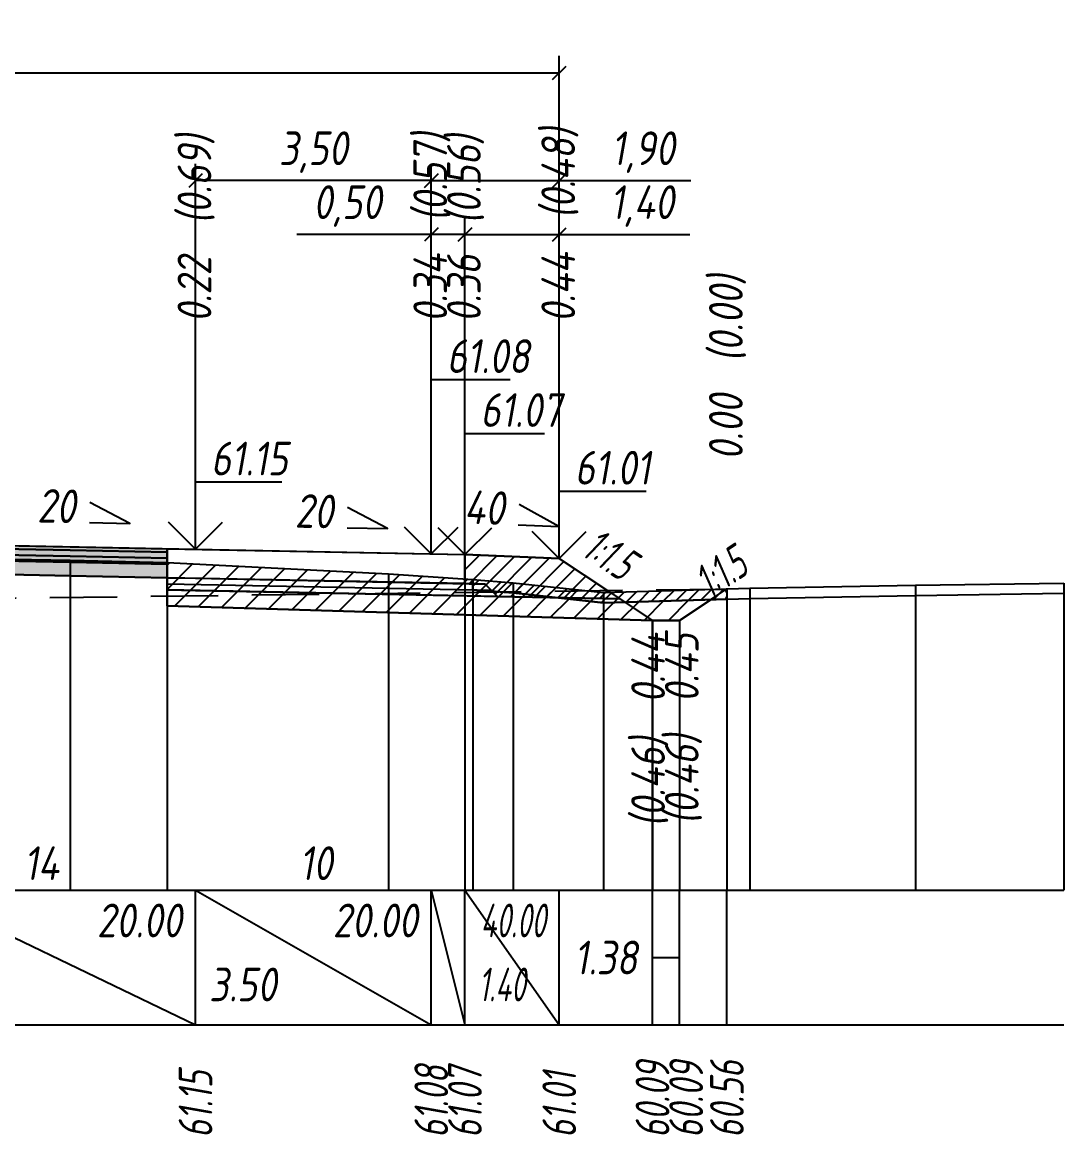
# Model space of a CAD drawing. Extents: x -717 to 1451, y -133302 to 233.
# Drawn here: x 166.2 to 243.5, y -61071.2 to -60988.6 of the extents above; entities that cross this region are included whole.
import ezdxf
from ezdxf.enums import TextEntityAlignment as Align

# ---------------------------------------------------------------- set-up
doc = ezdxf.new("R2010")
doc.units = 0
doc.linetypes.add('штриховая', pattern=[0.75, 0.5, -0.25])
for name, color, linetype in [('Интерполированный поперечник', 2, 'Continuous'), ('Код_514', 1, 'Continuous'), ('Контур_0', 7, 'Continuous'), ('Контур_2521', 7, 'Continuous'), ('Контур_2564', 7, 'Continuous'), ('Контур_2660', 7, 'Continuous'), ('Контур_2665', 7, 'Continuous'), ('Контур_400', 7, 'Continuous'), ('Контур_508', 7, 'Continuous'), ('Контур_512', 7, 'Continuous'), ('Контур_513', 7, 'Continuous'), ('Контур_818', 7, 'Continuous'), ('Красный поперечник', 1, 'Continuous'), ('Объём_2501', 7, 'Continuous'), ('Объём_2564', 7, 'Continuous'), ('Объём_2650', 7, 'Continuous'), ('Объём_2660', 7, 'Continuous'), ('Объём_2661', 7, 'Continuous'), ('Объём_2662', 7, 'Continuous'), ('Объём_2663', 7, 'Continuous'), ('Объём_2664', 7, 'Continuous'), ('Объём_2665', 7, 'Continuous'), ('Объём_2666', 7, 'Continuous'), ('Объём_2667', 7, 'Continuous'), ('Объём_2668', 7, 'Continuous'), ('Объём_2669', 7, 'Continuous'), ('Объём_2675', 7, 'Continuous'), ('Объём_2753', 7, 'Continuous'), ('Откосы', 7, 'Continuous'), ('Отметки покрытия', 7, 'Continuous'), ('Рабочие отметки', 7, 'Continuous'), ('Рабочие отметки доп.', 7, 'Continuous'), ('Слои выравнивания', 7, 'Continuous'), ('Таблица', 7, 'Continuous'), ('Уклоны проезжей части', 7, 'Continuous'), ('Черный поперечник', 3, 'Continuous')]:
    doc.layers.add(name, color=color, linetype=linetype)
for name, color, linetype, true_color in [('Контур_2540', 2, 'Continuous', 0xffff00), ('Контур_2560', 2, 'Continuous', 0xffff00), ('Контур_2561', 7, 'Continuous', 0xff8040), ('Контур_2562', 3, 'Continuous', 0x00ff00), ('Контур_2563', 7, 'Continuous', 0xff8000), ('Контур_2570', 7, 'Continuous', 0x80ff00), ('Контур_2725', 7, 'Continuous', 0x323232), ('Контур_2736', 4, 'Continuous', 0x00ffff), ('Контур_2737', 4, 'Continuous', 0x00ffff), ('Контур_2738', 4, 'Continuous', 0x00ffff), ('Контур_2739', 4, 'Continuous', 0x00ffff), ('Контур_2741', 4, 'Continuous', 0x00ffff), ('Контур_2742', 4, 'Continuous', 0x00ffff), ('Контур_2743', 4, 'Continuous', 0x00ffff), ('Контур_2744', 7, 'Continuous', 0xa4ffff), ('Контур_2745', 7, 'Continuous', 0xa4ffff), ('Контур_2747', 4, 'Continuous', 0x00ffff), ('Контур_2748', 4, 'Continuous', 0x00ffff), ('Контур_2749', 4, 'Continuous', 0x00ffff), ('Контур_2750', 4, 'Continuous', 0x00ffff), ('Контур_2751', 4, 'Continuous', 0x00ffff), ('Контур_2752', 4, 'Continuous', 0x00ffff), ('Контур_2760', 7, 'Continuous', 0x323232), ('Контур_2761', 7, 'Continuous', 0x323232), ('Контур_2762', 7, 'Continuous', 0x323232), ('Контур_2763', 7, 'Continuous', 0x323232), ('Контур_402', 7, 'Continuous', 0xff6464), ('Контур_703', 4, 'Continuous', 0x00ffff), ('Контур_705', 4, 'Continuous', 0x00ffff), ('Контур_707', 4, 'Continuous', 0x00ffff), ('Контур_720', 131, 'Continuous', 0xaaffff), ('Объём_2500', 7, 'Continuous', 0xc0c0c0), ('Объём_2520', 7, 'Continuous', 0x80ffff), ('Объём_2540', 2, 'Continuous', 0xffff00), ('Объём_2560', 2, 'Continuous', 0xffff00), ('Объём_2561', 7, 'Continuous', 0xff8040), ('Объём_2562', 3, 'Continuous', 0x00ff00), ('Объём_2563', 7, 'Continuous', 0xff8000), ('Объём_2570', 7, 'Continuous', 0x80ff00), ('Объём_2600', 7, 'Continuous', 0x808000), ('Объём_2620', 2, 'Continuous', 0xffff00), ('Объём_2746', 2, 'Continuous', 0xffff00)]:
    doc.layers.add(name, color=color, linetype=linetype, true_color=true_color)
doc.styles.get("Standard").update_dxf_attribs({"font": 'txt', "height": 2.5})
doc.styles.add('М', font='romand.shx', dxfattribs={"width": 0.8, "oblique": 10, "height": 2.5})
doc.dimstyles.new('ISO-25', dxfattribs={"dimtxt": 2.5, "dimasz": 2.5, "dimexe": 1.25, "dimexo": 0.625, "dimtad": 1, "dimtxsty": 'Standard', "dimcen": 2.5, "dimadec": 0, "dimazin": 0, "dimtfac": 1, "dimtmove": 0, "dimatfit": 3, "dimfxl": 1, "dimarcsym": 0})

# ---------------------------------------------------------------- blocks, each defined once
blk = doc.blocks.new('_Oblique')
at = {"color": 0, "linetype": 'ByBlock', "lineweight": -2}
blk.add_line((-0.5, -0.5), (0.5, 0.5), dxfattribs=at)
blk = doc.blocks.new('*D1462')
at = {"color": 0, "lineweight": -2, "transparency": 16777216}
for p, q in [((199.059, -61027.544), (199.059, -61003.104)), ((206.059, -61027.824), (206.059, -61003.104)), ((199.059, -61004.354), (206.059, -61004.354)), ((206.059, -61004.354), (215.746, -61004.354))]:
    blk.add_line(p, q, dxfattribs=at)
at = {"layer": 'Defpoints', "color": 0, "transparency": 16777216}
for p in [(206.059, -61004.354), (199.059, -61028.169), (206.059, -61028.449)]:
    blk.add_point(p, dxfattribs=at)
at = {"color": 0, "lineweight": -2, "transparency": 16777216, "rotation": 180}
blk.add_blockref('_Oblique', (199.059, -61004.354), dxfattribs=at)
at = {"color": 0, "lineweight": -2, "transparency": 16777216}
blk.add_blockref('_Oblique', (206.059, -61004.354), dxfattribs=at)
at = {"color": 0, "transparency": 16777216, "insert": (212.206, -61002.241), "char_height": 2.5, "width": 8.75, "attachment_point": 5, "style": 'М'}
blk.add_mtext('1,40', dxfattribs=at)
blk = doc.blocks.new('*D1464')
at = {"color": 0, "lineweight": -2, "transparency": 16777216}
for p, q in [((196.559, -61027.494), (196.559, -61003.104)), ((199.059, -61027.544), (199.059, -61003.104)), ((196.559, -61004.354), (186.576, -61004.354)), ((199.059, -61004.354), (196.559, -61004.354))]:
    blk.add_line(p, q, dxfattribs=at)
at = {"layer": 'Defpoints', "color": 0, "transparency": 16777216}
for p in [(199.059, -61004.354), (196.559, -61028.119), (199.059, -61028.169)]:
    blk.add_point(p, dxfattribs=at)
at = {"color": 0, "lineweight": -2, "transparency": 16777216, "rotation": 180}
blk.add_blockref('_Oblique', (196.559, -61004.354), dxfattribs=at)
at = {"color": 0, "lineweight": -2, "transparency": 16777216}
blk.add_blockref('_Oblique', (199.059, -61004.354), dxfattribs=at)
at = {"color": 0, "transparency": 16777216, "insert": (190.338, -61002.241), "char_height": 2.5, "width": 9.16667, "attachment_point": 5, "style": 'М'}
blk.add_mtext('0,50', dxfattribs=at)
blk = doc.blocks.new('*D1466')
at = {"color": 0, "lineweight": -2, "transparency": 16777216}
for p, q in [((179.059, -61027.144), (179.059, -60999.104)), ((196.559, -61027.494), (196.559, -60999.104)), ((196.559, -61000.354), (179.059, -61000.354))]:
    blk.add_line(p, q, dxfattribs=at)
at = {"layer": 'Defpoints', "color": 0, "transparency": 16777216}
for p in [(179.059, -61000.354), (179.059, -61027.769), (196.559, -61028.119)]:
    blk.add_point(p, dxfattribs=at)
at = {"color": 0, "lineweight": -2, "transparency": 16777216, "rotation": 180}
blk.add_blockref('_Oblique', (179.059, -61000.354), dxfattribs=at)
at = {"color": 0, "lineweight": -2, "transparency": 16777216}
blk.add_blockref('_Oblique', (196.559, -61000.354), dxfattribs=at)
at = {"color": 0, "transparency": 16777216, "insert": (187.809, -60998.241), "char_height": 2.5, "width": 9.58333, "attachment_point": 5, "style": 'М'}
blk.add_mtext('3,50', dxfattribs=at)
blk = doc.blocks.new('*D1467')
at = {"color": 0, "lineweight": -2, "transparency": 16777216}
for p, q in [((196.559, -61027.494), (196.559, -60999.104)), ((206.059, -61027.824), (206.059, -60999.104)), ((196.559, -61000.354), (206.059, -61000.354)), ((206.059, -61000.354), (215.819, -61000.354))]:
    blk.add_line(p, q, dxfattribs=at)
at = {"layer": 'Defpoints', "color": 0, "transparency": 16777216}
for p in [(196.559, -61000.354), (196.559, -61028.119), (206.059, -61028.449)]:
    blk.add_point(p, dxfattribs=at)
at = {"color": 0, "lineweight": -2, "transparency": 16777216, "rotation": 180}
blk.add_blockref('_Oblique', (196.559, -61000.354), dxfattribs=at)
at = {"color": 0, "lineweight": -2, "transparency": 16777216}
blk.add_blockref('_Oblique', (206.059, -61000.354), dxfattribs=at)
at = {"color": 0, "transparency": 16777216, "insert": (212.279, -60998.241), "char_height": 2.5, "width": 8.75, "attachment_point": 5, "style": 'М'}
blk.add_mtext('1,90', dxfattribs=at)
blk = doc.blocks.new('*D1469')
at = {"color": 0, "lineweight": -2, "transparency": 16777216}
for p, q in [((110.559, -61027.824), (110.559, -60991.104)), ((206.059, -61027.824), (206.059, -60991.104)), ((110.559, -60992.354), (206.059, -60992.354))]:
    blk.add_line(p, q, dxfattribs=at)
at = {"layer": 'Defpoints', "color": 0, "transparency": 16777216}
for p in [(206.059, -60992.354), (110.559, -61028.449), (206.059, -61028.449)]:
    blk.add_point(p, dxfattribs=at)
at = {"color": 0, "lineweight": -2, "transparency": 16777216, "rotation": 180}
blk.add_blockref('_Oblique', (110.559, -60992.354), dxfattribs=at)
at = {"color": 0, "lineweight": -2, "transparency": 16777216}
blk.add_blockref('_Oblique', (206.059, -60992.354), dxfattribs=at)
at = {"color": 0, "transparency": 16777216, "insert": (158.309, -60990.241), "char_height": 2.5, "width": 10.41667, "attachment_point": 5, "style": 'М'}
blk.add_mtext('19,10', dxfattribs=at)

msp = doc.modelspace()

# ---------------------------------------------------------------- hatches: boundary and pattern name
at = {"layer": 'Объём_2563'}
h = msp.add_hatch(dxfattribs=at)
h.set_pattern_fill('ANSI31', color=256, scale=0.3)
h.paths.add_polyline_path([(201.477, -61031.205), (200.559, -61030.286), (199.059, -61030.256), (199.059, -61028.106), (206.059, -61028.386), (210.559, -61031.386)])
at = {"layer": 'Объём_2570'}
h = msp.add_hatch(dxfattribs=at)
h.set_pattern_fill('ANSI31', color=256, scale=0.2)
h.paths.add_polyline_path([(218.502, -61031.402), (209.352, -61031.676), (202.63, -61030.951), (199.647, -61030.706), (199.647, -61029.956), (202.63, -61030.201), (209.352, -61030.926), (218.502, -61030.652)])
at = {"layer": 'Объём_2600'}
h = msp.add_hatch(dxfattribs=at)
h.set_pattern_fill('ANSI31', color=6, scale=0.4)
h.paths.add_polyline_path([(212.95, -61032.98), (176.948, -61031.9), (176.948, -61028.677), (193.381, -61029.52), (199.647, -61029.956), (199.647, -61030.706), (202.63, -61030.951), (209.352, -61031.676), (217.324, -61031.437), (215.009, -61032.98)])
h = msp.add_hatch(dxfattribs=at)
h.set_pattern_fill('HONEY', color=5, scale=0.3)
h.paths.add_polyline_path([(217.324, -61031.437), (218.502, -61030.652), (218.502, -61031.402)])
at = {"layer": 'Слои выравнивания'}
for color, points in [(2, [(158.309, -61027.291), (169.764, -61027.52), (176.948, -61027.664), (176.948, -61027.914), (169.764, -61027.77), (158.309, -61027.541)]), (3, [(158.309, -61027.541), (169.764, -61027.77), (176.948, -61027.914), (176.948, -61028.364), (169.764, -61028.22), (158.309, -61027.991)]), (4, [(158.309, -61027.991), (169.764, -61028.22), (176.948, -61028.364), (176.948, -61028.814), (169.764, -61028.67), (158.309, -61028.441)]), (5, [(158.309, -61028.441), (169.764, -61028.67), (176.948, -61028.814), (176.948, -61029.814), (169.764, -61029.67), (158.309, -61029.441)])]:
    msp.add_hatch(color=color, dxfattribs=at).paths.add_polyline_path(points)

# ---------------------------------------------------------------- linework, layer by layer
at = {"layer": 'Интерполированный поперечник', "linetype": 'штриховая', "ltscale": 10, "flags": 128}
msp.add_lwpolyline([(93.249, -61032.241), (218.502, -61030.652)], dxfattribs=at)
at = {"layer": 'Код_514'}
for p, q in [((158.309, -61053), (179.059, -61063)), ((179.059, -61063), (179.059, -61053)), ((179.059, -61053), (196.559, -61063)), ((196.559, -61063), (196.559, -61053)), ((196.559, -61053), (199.059, -61063)), ((199.059, -61063), (199.059, -61053)), ((199.059, -61053), (206.059, -61063)), ((206.059, -61063), (206.059, -61053)), ((212.98, -61063), (212.98, -61053)), ((214.98, -61063), (214.98, -61053)), ((218.502, -61063), (218.502, -61053)), ((212.98, -61058), (214.98, -61058))]:
    msp.add_line(p, q, dxfattribs=at)
at = {"layer": 'Контур_0', "flags": 128}
for points in [[(176.948, -61027.664), (199.059, -61028.106), (199.059, -61030.256), (176.948, -61029.814), (176.948, -61027.664), (176.948, -61027.664)], [(206.059, -61028.386), (209.626, -61030.764), (209.626, -61030.764), (209.626, -61030.764), (209.626, -61030.764), (209.626, -61030.764), (209.626, -61030.764), (209.626, -61030.764), (209.626, -61030.764), (209.626, -61030.764), (209.626, -61030.764), (209.626, -61030.764), (209.626, -61030.764), (209.626, -61030.764), (209.626, -61030.764), (212.98, -61033)], [(206.059, -61028.386), (209.626, -61030.764), (209.626, -61030.764), (209.626, -61030.764), (209.626, -61030.764), (209.626, -61030.764), (209.626, -61030.764), (209.626, -61030.764), (209.626, -61030.764), (209.626, -61030.764), (209.626, -61030.764), (209.626, -61030.764), (209.626, -61030.764), (209.626, -61030.764), (209.626, -61030.764), (212.98, -61033), (214.98, -61033), (218.502, -61030.652), (218.502, -61030.652), (218.502, -61030.652), (218.502, -61030.652), (218.502, -61030.652), (218.502, -61030.652), (218.502, -61030.652), (218.502, -61030.652), (218.502, -61030.652), (218.502, -61030.652), (218.502, -61030.652), (218.502, -61030.652), (218.502, -61030.652)], [(179.059, -61029.856), (200.559, -61030.286), (201.477, -61031.205), (176.948, -61030.714), (176.948, -61029.814), (179.059, -61029.856), (179.059, -61029.856)], [(199.059, -61030.256), (200.559, -61030.286), (201.477, -61031.205), (210.559, -61031.386)]]:
    msp.add_lwpolyline(points, dxfattribs=at)
at = {"layer": 'Контур_2521', "color": 250, "flags": 128}
msp.add_lwpolyline([(176.948, -61030.264), (201.018, -61030.745)], dxfattribs=at)
at = {"layer": 'Контур_2540', "flags": 128}
msp.add_lwpolyline([(179.059, -61030.756), (210.559, -61031.386), (212.95, -61032.98), (176.948, -61031.9), (176.948, -61030.714), (179.059, -61030.756), (179.059, -61030.756)], dxfattribs=at)
at = {"layer": 'Контур_2560', "flags": 128}
msp.add_lwpolyline([(199.059, -61028.106), (206.059, -61028.386), (206.059, -61028.386), (206.059, -61028.386)], dxfattribs=at)
at = {"layer": 'Контур_2561', "flags": 128}
msp.add_lwpolyline([(199.059, -61028.106), (199.059, -61028.106), (206.059, -61028.386), (206.059, -61028.386), (199.059, -61028.106)], dxfattribs=at)
at = {"layer": 'Контур_2562', "flags": 128}
msp.add_lwpolyline([(206.059, -61028.386), (206.059, -61028.386), (206.059, -61028.386), (206.059, -61028.386), (206.059, -61028.386)], dxfattribs=at)
at = {"layer": 'Контур_2563', "flags": 128}
msp.add_lwpolyline([(201.477, -61031.205), (200.559, -61030.286), (199.059, -61030.256), (199.059, -61028.106), (206.059, -61028.386), (210.559, -61031.386), (201.477, -61031.205), (201.477, -61031.205)], dxfattribs=at)
at = {"layer": 'Контур_2564', "flags": 128}
msp.add_lwpolyline([(199.059, -61028.106), (206.059, -61028.386)], dxfattribs=at)
at = {"layer": 'Контур_2570', "flags": 128}
msp.add_lwpolyline([(80, -61033.06), (83.876, -61032.946), (89.802, -61033.034), (93.249, -61032.991), (93.249, -61032.991), (101.845, -61032.083), (107.484, -61031.044), (107.484, -61030.294), (114.119, -61029.803), (131.23, -61028.777), (146.67, -61028.43), (154.59, -61028.242), (158.309, -61028.309), (169.764, -61028.514), (176.948, -61028.677), (193.381, -61029.52), (199.647, -61029.956), (199.647, -61030.706), (202.63, -61030.951), (209.352, -61031.676), (220.193, -61031.351), (232.503, -61031.125), (243.502, -61030.968)], dxfattribs=at)
at = {"layer": 'Контур_2660', "flags": 128}
msp.add_lwpolyline([(176.948, -61031.9), (212.95, -61032.98)], dxfattribs=at)
at = {"layer": 'Контур_2665', "flags": 128}
msp.add_lwpolyline([(206.059, -61028.386), (206.059, -61028.386)], dxfattribs=at)
at = {"layer": 'Контур_2725', "flags": 128}
msp.add_lwpolyline([(131.23, -61029.983), (137.559, -61029.856), (146.67, -61029.674), (154.59, -61029.516), (158.309, -61029.441), (169.764, -61029.67), (176.948, -61029.814)], dxfattribs=at)
at = {"layer": 'Контур_2736', "flags": 128}
for points in [[(206.059, -61028.386), (209.626, -61030.764)], [(209.626, -61030.764), (212.98, -61033)]]:
    msp.add_lwpolyline(points, dxfattribs=at)
at = {"layer": 'Контур_2737', "flags": 128}
msp.add_lwpolyline([(209.626, -61030.764), (209.626, -61030.764)], dxfattribs=at)
at = {"layer": 'Контур_2738', "flags": 128}
msp.add_lwpolyline([(209.626, -61030.764), (209.626, -61030.764)], dxfattribs=at)
at = {"layer": 'Контур_2739', "flags": 128}
msp.add_lwpolyline([(209.626, -61030.764), (209.626, -61030.764)], dxfattribs=at)
at = {"layer": 'Контур_2741', "flags": 128}
msp.add_lwpolyline([(218.502, -61030.652), (218.502, -61030.652)], dxfattribs=at)
at = {"layer": 'Контур_2742', "flags": 128}
msp.add_lwpolyline([(218.502, -61030.652), (218.502, -61030.652)], dxfattribs=at)
at = {"layer": 'Контур_2743', "flags": 128}
msp.add_lwpolyline([(218.502, -61030.652), (218.502, -61030.652)], dxfattribs=at)
at = {"layer": 'Контур_2744', "flags": 128}
msp.add_lwpolyline([(218.502, -61030.652), (218.502, -61030.652)], dxfattribs=at)
msp.add_lwpolyline([(218.502, -61030.652), (218.502, -61030.652)], dxfattribs=at)
msp.add_lwpolyline([(218.502, -61030.652), (218.502, -61030.652)], dxfattribs=at)
msp.add_lwpolyline([(218.502, -61030.652), (218.502, -61030.652)], dxfattribs=at)
msp.add_lwpolyline([(218.502, -61030.652), (218.502, -61030.652)], dxfattribs=at)
msp.add_lwpolyline([(218.502, -61030.652), (218.502, -61030.652)], dxfattribs=at)
at = {"layer": 'Контур_2745', "flags": 128}
msp.add_lwpolyline([(209.626, -61030.764), (209.626, -61030.764)], dxfattribs=at)
msp.add_lwpolyline([(209.626, -61030.764), (209.626, -61030.764)], dxfattribs=at)
msp.add_lwpolyline([(209.626, -61030.764), (209.626, -61030.764)], dxfattribs=at)
msp.add_lwpolyline([(209.626, -61030.764), (209.626, -61030.764)], dxfattribs=at)
msp.add_lwpolyline([(209.626, -61030.764), (209.626, -61030.764)], dxfattribs=at)
msp.add_lwpolyline([(209.626, -61030.764), (209.626, -61030.764)], dxfattribs=at)
at = {"layer": 'Контур_2747', "flags": 128}
msp.add_lwpolyline([(209.626, -61030.764), (209.626, -61030.764)], dxfattribs=at)
at = {"layer": 'Контур_2748', "flags": 128}
msp.add_lwpolyline([(209.626, -61030.764), (209.626, -61030.764)], dxfattribs=at)
at = {"layer": 'Контур_2749', "flags": 128}
msp.add_lwpolyline([(209.626, -61030.764), (209.626, -61030.764)], dxfattribs=at)
at = {"layer": 'Контур_2750', "flags": 128}
msp.add_lwpolyline([(218.502, -61030.652), (218.502, -61030.652)], dxfattribs=at)
at = {"layer": 'Контур_2751', "flags": 128}
msp.add_lwpolyline([(218.502, -61030.652), (218.502, -61030.652)], dxfattribs=at)
at = {"layer": 'Контур_2752', "flags": 128}
msp.add_lwpolyline([(218.502, -61030.652), (218.502, -61030.652)], dxfattribs=at)
at = {"layer": 'Контур_2760', "flags": 128}
msp.add_lwpolyline([(131.23, -61027.833), (137.559, -61027.706), (146.67, -61027.524), (154.59, -61027.366), (158.309, -61027.291), (169.764, -61027.52), (176.948, -61027.664)], dxfattribs=at)
at = {"layer": 'Контур_2761', "flags": 128}
msp.add_lwpolyline([(131.23, -61028.083), (137.559, -61027.956), (146.67, -61027.774), (154.59, -61027.616), (158.309, -61027.541), (169.764, -61027.77), (176.948, -61027.914)], dxfattribs=at)
at = {"layer": 'Контур_2762', "flags": 128}
msp.add_lwpolyline([(131.23, -61028.533), (137.559, -61028.406), (146.67, -61028.224), (154.59, -61028.066), (158.309, -61027.991), (169.764, -61028.22), (176.948, -61028.364)], dxfattribs=at)
at = {"layer": 'Контур_2763', "flags": 128}
msp.add_lwpolyline([(131.23, -61028.983), (137.559, -61028.856), (146.67, -61028.674), (154.59, -61028.516), (158.309, -61028.441), (169.764, -61028.67), (176.948, -61028.814)], dxfattribs=at)
at = {"layer": 'Контур_400', "flags": 128}
msp.add_lwpolyline([(158.309, -61027.291), (179.059, -61027.706), (196.559, -61028.056), (196.559, -61028.056), (196.559, -61028.056), (196.559, -61028.056), (196.559, -61028.056), (196.559, -61028.056), (199.059, -61028.106)], dxfattribs=at)
at = {"layer": 'Контур_402', "flags": 128}
msp.add_lwpolyline([(105, -61032.94), (131.23, -61032.154), (131.23, -61029.983), (158.309, -61029.441), (176.948, -61029.814), (176.948, -61031.9), (212.95, -61032.98)], dxfattribs=at)
at = {"layer": 'Контур_508', "flags": 128}
msp.add_lwpolyline([(105, -61032.94), (131.23, -61032.154), (131.23, -61029.983), (158.309, -61029.441), (176.948, -61029.814), (176.948, -61031.9), (212.95, -61032.98), (212.98, -61033), (214.98, -61033), (218.502, -61030.652)], dxfattribs=at)
at = {"layer": 'Контур_512', "flags": 128}
msp.add_lwpolyline([(176.948, -61031.9), (212.95, -61032.98), (212.98, -61033), (214.98, -61033), (218.502, -61030.652)], dxfattribs=at)
at = {"layer": 'Контур_513', "flags": 128}
msp.add_lwpolyline([(105, -61032.94), (131.23, -61032.154), (131.23, -61029.983), (158.309, -61029.441), (176.948, -61029.814), (176.948, -61031.9), (212.95, -61032.98), (212.98, -61033), (214.98, -61033), (218.502, -61030.652)], dxfattribs=at)
at = {"layer": 'Контур_703', "flags": 128}
msp.add_lwpolyline([(206.059, -61028.386), (209.626, -61030.764)], dxfattribs=at)
at = {"layer": 'Контур_705', "flags": 128}
msp.add_lwpolyline([(209.626, -61030.764), (209.626, -61030.764)], dxfattribs=at)
at = {"layer": 'Контур_707', "flags": 128}
msp.add_lwpolyline([(214.98, -61033), (218.502, -61030.652)], dxfattribs=at)
at = {"layer": 'Контур_720', "flags": 128}
msp.add_lwpolyline([(212.98, -61033), (214.98, -61033)], dxfattribs=at)
at = {"layer": 'Контур_818', "flags": 128}
msp.add_lwpolyline([(105, -61031.502), (107.484, -61031.044), (107.484, -61030.294), (114.119, -61029.803), (131.23, -61028.777), (146.67, -61028.43), (154.59, -61028.242), (158.309, -61028.309), (169.764, -61028.514), (176.948, -61028.677), (193.381, -61029.52), (199.647, -61029.956), (199.647, -61030.706), (202.63, -61030.951), (209.352, -61031.676), (218.502, -61031.402)], dxfattribs=at)
at = {"layer": 'Красный поперечник'}
for p, q in [((158.309, -61027.291), (179.059, -61027.706)), ((179.059, -61027.706), (196.559, -61028.056)), ((196.559, -61028.056), (199.059, -61028.106)), ((199.059, -61028.106), (206.059, -61028.386)), ((206.059, -61028.386), (212.98, -61033)), ((214.98, -61033), (218.502, -61030.652)), ((218.502, -61030.652), (218.502, -61053)), ((176.948, -61031.9), (176.948, -61053)), ((212.95, -61032.98), (212.95, -61053)), ((212.98, -61033), (212.98, -61053)), ((212.98, -61033), (214.98, -61033)), ((214.98, -61033), (214.98, -61053))]:
    msp.add_line(p, q, dxfattribs=at)
at = {"layer": 'Объём_2500', "flags": 128}
msp.add_lwpolyline([(176.948, -61027.664), (199.059, -61028.106), (199.059, -61030.256), (176.948, -61029.814), (176.948, -61027.664), (176.948, -61027.664)], dxfattribs=at)
at = {"layer": 'Объём_2501', "flags": 128}
msp.add_lwpolyline([(158.309, -61027.291), (179.059, -61027.706), (196.559, -61028.056), (196.559, -61028.056), (196.559, -61028.056), (196.559, -61028.056), (196.559, -61028.056), (196.559, -61028.056), (199.059, -61028.106)], dxfattribs=at)
at = {"layer": 'Объём_2520', "color": 250, "flags": 128}
msp.add_lwpolyline([(179.059, -61029.856), (200.559, -61030.286), (201.477, -61031.205), (176.948, -61030.714), (176.948, -61029.814), (179.059, -61029.856), (179.059, -61029.856)], dxfattribs=at)
at = {"layer": 'Объём_2540', "flags": 128}
msp.add_lwpolyline([(179.059, -61030.756), (210.559, -61031.386), (212.95, -61032.98), (176.948, -61031.9), (176.948, -61030.714), (179.059, -61030.756), (179.059, -61030.756)], dxfattribs=at)
at = {"layer": 'Объём_2560', "flags": 128}
msp.add_lwpolyline([(199.059, -61028.106), (206.059, -61028.386), (206.059, -61028.386), (206.059, -61028.386)], dxfattribs=at)
at = {"layer": 'Объём_2561', "flags": 128}
msp.add_lwpolyline([(199.059, -61028.106), (199.059, -61028.106), (206.059, -61028.386), (206.059, -61028.386), (199.059, -61028.106)], dxfattribs=at)
at = {"layer": 'Объём_2562', "flags": 128}
msp.add_lwpolyline([(206.059, -61028.386), (206.059, -61028.386), (206.059, -61028.386), (206.059, -61028.386), (206.059, -61028.386)], dxfattribs=at)
at = {"layer": 'Объём_2563', "color": 250, "flags": 128}
msp.add_lwpolyline([(201.477, -61031.205), (200.559, -61030.286), (199.059, -61030.256), (199.059, -61028.106), (206.059, -61028.386), (210.559, -61031.386), (201.477, -61031.205), (201.477, -61031.205)], dxfattribs=at)
at = {"layer": 'Объём_2564', "flags": 128}
msp.add_lwpolyline([(199.059, -61028.106), (206.059, -61028.386)], dxfattribs=at)
at = {"layer": 'Объём_2570', "flags": 128}
msp.add_lwpolyline([(218.502, -61031.402), (209.352, -61031.676), (202.63, -61030.951), (199.647, -61030.706), (199.647, -61029.956), (202.63, -61030.201), (209.352, -61030.926), (218.502, -61030.652), (218.502, -61031.402), (218.502, -61031.402)], dxfattribs=at)
at = {"layer": 'Объём_2600', "color": 5, "flags": 128}
msp.add_lwpolyline([(217.324, -61031.437), (218.502, -61030.652), (218.502, -61031.402), (217.324, -61031.437), (217.324, -61031.437)], dxfattribs=at)
at = {"layer": 'Объём_2620', "flags": 128}
msp.add_lwpolyline([(212.95, -61032.98), (215.009, -61032.98), (214.98, -61033), (212.98, -61033), (212.95, -61032.98), (212.95, -61032.98)], dxfattribs=at)
at = {"layer": 'Объём_2650', "color": 6, "flags": 128}
msp.add_lwpolyline([(212.95, -61032.98), (176.948, -61031.9), (176.948, -61028.677), (193.381, -61029.52), (199.647, -61029.956), (199.647, -61030.706), (202.63, -61030.951), (209.352, -61031.676), (217.324, -61031.437), (215.009, -61032.98), (212.95, -61032.98), (212.95, -61032.98)], dxfattribs=at)
at = {"layer": 'Объём_2660', "flags": 128}
msp.add_lwpolyline([(176.948, -61031.9), (212.95, -61032.98)], dxfattribs=at)
at = {"layer": 'Объём_2661', "flags": 128}
msp.add_lwpolyline([(206.059, -61028.386), (209.626, -61030.764), (212.95, -61032.98)], dxfattribs=at)
at = {"layer": 'Объём_2662', "flags": 128}
msp.add_lwpolyline([(215.009, -61032.98), (218.502, -61030.652)], dxfattribs=at)
at = {"layer": 'Объём_2663', "flags": 128}
for points in [[(212.95, -61032.98), (212.98, -61033)], [(214.98, -61033), (215.009, -61032.98)]]:
    msp.add_lwpolyline(points, dxfattribs=at)
at = {"layer": 'Объём_2664', "flags": 128}
msp.add_lwpolyline([(212.98, -61033), (214.98, -61033)], dxfattribs=at)
at = {"layer": 'Объём_2665', "flags": 128}
msp.add_lwpolyline([(206.059, -61028.386), (206.059, -61028.386)], dxfattribs=at)
at = {"layer": 'Объём_2666', "flags": 128}
for points in [[(206.059, -61028.386), (209.626, -61030.764)], [(209.626, -61030.764), (212.95, -61032.98)]]:
    msp.add_lwpolyline(points, dxfattribs=at)
at = {"layer": 'Объём_2667', "flags": 128}
for points in [[(209.626, -61030.764), (209.626, -61030.764)], [(218.502, -61030.652), (218.502, -61030.652)]]:
    msp.add_lwpolyline(points, dxfattribs=at)
at = {"layer": 'Объём_2668', "flags": 128}
for points in [[(209.626, -61030.764), (209.626, -61030.764)], [(218.502, -61030.652), (218.502, -61030.652)]]:
    msp.add_lwpolyline(points, dxfattribs=at)
at = {"layer": 'Объём_2669', "flags": 128}
for points in [[(209.626, -61030.764), (209.626, -61030.764)], [(218.502, -61030.652), (218.502, -61030.652)]]:
    msp.add_lwpolyline(points, dxfattribs=at)
at = {"layer": 'Объём_2675', "flags": 128}
for points in [[(209.626, -61030.764), (209.626, -61030.764)], [(209.626, -61030.764), (209.626, -61030.764)], [(209.626, -61030.764), (209.626, -61030.764)], [(209.626, -61030.764), (209.626, -61030.764)], [(209.626, -61030.764), (209.626, -61030.764)], [(209.626, -61030.764), (209.626, -61030.764)], [(218.502, -61030.652), (218.502, -61030.652)], [(218.502, -61030.652), (218.502, -61030.652)], [(218.502, -61030.652), (218.502, -61030.652)], [(218.502, -61030.652), (218.502, -61030.652)], [(218.502, -61030.652), (218.502, -61030.652)], [(218.502, -61030.652), (218.502, -61030.652)]]:
    msp.add_lwpolyline(points, dxfattribs=at)
at = {"layer": 'Объём_2746', "flags": 128}
msp.add_lwpolyline([(199.647, -61030.706), (202.63, -61030.951), (209.352, -61031.676), (210.923, -61031.629), (212.95, -61032.98), (176.948, -61031.9), (176.948, -61028.677), (193.381, -61029.52), (199.647, -61029.956), (199.647, -61030.706), (199.647, -61030.706)], dxfattribs=at)
at = {"layer": 'Объём_2753', "flags": 128}
msp.add_lwpolyline([(176.948, -61027.664), (176.948, -61027.664)], dxfattribs=at)
at = {"layer": 'Откосы', "color": 1, "flags": 128}
for points in [[(171.197, -61025.732), (174.196, -61025.792), (171.227, -61024.232)], [(190.322, -61026.114), (193.321, -61026.174), (190.352, -61024.615)], [(203.019, -61025.894), (206.017, -61026.014), (203.079, -61024.396)]]:
    msp.add_lwpolyline(points, dxfattribs=at)
at = {"layer": 'Отметки покрытия', "color": 1}
for p, q in [((196.559, -61028.056), (196.559, -61015.106)), ((196.559, -61015.106), (202.409, -61015.106)), ((199.059, -61028.106), (199.059, -61019.106)), ((199.059, -61019.106), (204.959, -61019.106)), ((179.059, -61027.706), (179.059, -61022.706)), ((179.059, -61022.706), (185.459, -61022.706)), ((206.059, -61028.386), (206.059, -61023.386)), ((206.059, -61023.386), (212.509, -61023.386)), ((179.059, -61027.706), (177.059, -61025.706)), ((179.059, -61027.706), (181.059, -61025.706)), ((196.559, -61028.056), (194.559, -61026.056)), ((196.559, -61028.056), (198.559, -61026.056)), ((199.059, -61028.106), (197.059, -61026.106)), ((199.059, -61028.106), (201.059, -61026.106)), ((206.059, -61028.386), (204.059, -61026.386)), ((206.059, -61028.386), (208.059, -61026.386))]:
    msp.add_line(p, q, dxfattribs=at)
at = {"layer": 'Слои выравнивания'}
for p, q in [((176.948, -61027.664), (176.948, -61053)), ((199.059, -61028.106), (199.059, -61053))]:
    msp.add_line(p, q, dxfattribs=at)
at = {"layer": 'Слои выравнивания', "color": 2, "flags": 128}
msp.add_lwpolyline([(158.309, -61027.291), (169.764, -61027.52), (176.948, -61027.664), (176.948, -61027.914), (169.764, -61027.77), (158.309, -61027.541)], close=True, dxfattribs=at)
at = {"layer": 'Слои выравнивания', "color": 3, "flags": 128}
msp.add_lwpolyline([(158.309, -61027.541), (169.764, -61027.77), (176.948, -61027.914), (176.948, -61028.364), (169.764, -61028.22), (158.309, -61027.991)], close=True, dxfattribs=at)
at = {"layer": 'Слои выравнивания', "color": 4, "flags": 128}
msp.add_lwpolyline([(158.309, -61027.991), (169.764, -61028.22), (176.948, -61028.364), (176.948, -61028.814), (169.764, -61028.67), (158.309, -61028.441)], close=True, dxfattribs=at)
at = {"layer": 'Слои выравнивания', "color": 5, "flags": 128}
msp.add_lwpolyline([(158.309, -61028.441), (169.764, -61028.67), (176.948, -61028.814), (176.948, -61029.814), (169.764, -61029.67), (158.309, -61029.441)], close=True, dxfattribs=at)
at = {"layer": 'Таблица'}
for p, q in [((80, -61053), (243.502, -61053)), ((80, -61063), (243.502, -61063))]:
    msp.add_line(p, q, dxfattribs=at)
at = {"layer": 'Черный поперечник', "color": 7}
for p, q in [((169.764, -61028.514), (169.764, -61053)), ((176.948, -61028.677), (176.948, -61053)), ((193.381, -61029.52), (193.381, -61053)), ((199.647, -61029.956), (199.647, -61053)), ((202.63, -61030.201), (202.63, -61053)), ((220.193, -61030.601), (220.193, -61053)), ((232.503, -61030.375), (232.503, -61053)), ((243.502, -61030.218), (243.502, -61053)), ((209.352, -61030.926), (209.352, -61053))]:
    msp.add_line(p, q, dxfattribs=at)
at = {"layer": 'Черный поперечник', "flags": 128}
msp.add_lwpolyline([(80, -61032.31), (83.876, -61032.196), (89.802, -61032.284), (93.249, -61032.241), (101.845, -61031.333), (107.484, -61030.294), (114.119, -61029.803), (131.23, -61028.777), (146.67, -61028.43), (154.59, -61028.242), (158.309, -61028.309), (169.764, -61028.514), (176.948, -61028.677), (193.381, -61029.52), (199.647, -61029.956), (202.63, -61030.201), (209.352, -61030.926), (220.193, -61030.601), (232.503, -61030.375), (243.502, -61030.218)], dxfattribs=at)

# ---------------------------------------------------------------- texts
at = {"layer": 'Код_514', "style": 'М', "oblique": 10}
for s, width, p in [('20.00', 0.8, (178.059, -61054)), ('20.00', 0.8, (195.559, -61054)), ('40.00', 0.6, (205.059, -61054))]:
    msp.add_text(s, height=2.5, dxfattribs=dict(at, width=width)).set_placement(p, align=Align.TOP_RIGHT)
at = {"layer": 'Код_514', "style": 'М', "oblique": 10, "width": 0.8}
msp.add_text('1.38', height=2.5, dxfattribs=at).set_placement((209.519, -61058), align=Align.MIDDLE_CENTER)
at = {"layer": 'Код_514', "style": 'М', "oblique": 10}
for s, width, p in [('3.50', 0.8, (180.059, -61062)), ('1.40', 0.6, (200.059, -61062))]:
    msp.add_text(s, height=2.5, dxfattribs=dict(at, width=width)).set_placement(p, align=Align.BOTTOM_LEFT)
at = {"layer": 'Код_514', "style": 'М', "oblique": 10, "width": 0.7}
for s, p in [('60.09', (212.98, -61071.382)), ('60.09', (215.48, -61071.382)), ('61.15', (179.059, -61071.382)), ('61.08', (196.559, -61071.382)), ('61.07', (199.059, -61071.382)), ('61.01', (206.059, -61071.382)), ('60.56', (218.502, -61071.382))]:
    msp.add_text(s, height=2.5, rotation=90, dxfattribs=at).set_placement(p, align=Align.MIDDLE_LEFT)
at = {"layer": 'Отметки покрытия', "color": 1, "style": 'М', "oblique": 10, "width": 0.8}
for s, p in [('61.08', (197.7, -61015.375)), ('61.07', (200.2, -61019.375)), ('61.15', (180.2, -61022.975)), ('61.01', (207.2, -61023.655))]:
    msp.add_text(s, height=2.5, dxfattribs=at).set_placement(p, align=Align.BOTTOM_LEFT)
at = {"layer": 'Рабочие отметки', "color": 1, "style": 'М', "oblique": 10, "width": 0.8}
for s, p in [('0.22', (178.981, -61010.856)), ('0.34', (196.481, -61010.856)), ('0.36', (198.981, -61010.856)), ('0.44', (205.981, -61010.856)), ('0.00', (218.424, -61021.083))]:
    msp.add_text(s, height=2.5, rotation=90, dxfattribs=at).set_placement(p, align=Align.MIDDLE_LEFT)
for s, p in [('0.44', (212.652, -61033.931)), ('0.45', (215.152, -61033.931))]:
    msp.add_text(s, height=2.5, rotation=90, dxfattribs=at).set_placement(p, align=Align.MIDDLE_RIGHT)
at = {"layer": 'Рабочие отметки доп.', "color": 1, "style": 'М', "oblique": 10, "width": 0.8}
for s, p in [('(0.69)', (178.981, -61003.556)), ('(0.57)', (196.481, -61003.356)), ('(0.56)', (198.981, -61003.556)), ('(0.48)', (205.981, -61003.156)), ('(0.00)', (218.424, -61013.783))]:
    msp.add_text(s, height=2.5, rotation=90, dxfattribs=at).set_placement(p, align=Align.MIDDLE_LEFT)
for p in [(212.652, -61041.631), (215.152, -61041.431)]:
    msp.add_text('(0.46)', height=2.5, rotation=90, dxfattribs=at).set_placement(p, align=Align.MIDDLE_RIGHT)
at = {"layer": 'Слои выравнивания', "style": 'М', "oblique": 10, "width": 0.8}
for s, p in [('14', (167.628, -61053)), ('10', (188.003, -61053))]:
    msp.add_text(s, height=2.5, dxfattribs=at).set_placement(p, align=Align.BOTTOM_CENTER)
at = {"layer": 'Уклоны проезжей части', "color": 1, "style": 'М', "oblique": 10}
for s, rotation, width, p in [('20', 358.85423, 0.8, (168.704, -61026.499)), ('40', 357.70938, 0.8, (200.427, -61026.61)), ('20', 358.85423, 0.8, (187.829, -61026.881)), ('1:1.5', 326.30994, 0.6, (208.713, -61029.745)), ('1:1.5', 33.69007, 0.6, (219.168, -61031.052))]:
    msp.add_text(s, height=2.5, rotation=rotation, dxfattribs=dict(at, width=width)).set_placement(p, align=Align.BOTTOM_CENTER)

# ---------------------------------------------------------------- dimensions: what is measured, and where the dimension line sits
at = {"color": 5}
dim = msp.add_linear_dim(base=(206.059, -60992.354), p1=(110.559, -61028.449), p2=(206.059, -61028.449), angle=180, dimstyle='ISO-25', override={"dimasz": 1, "dimlfac": 0.2, "dimzin": 0, "dimtxsty": 'М', "dimblk1": 'Oblique', "dimblk2": 'Oblique', "dimsah": 1}, dxfattribs=at)
dim.commit()
dim.dimension.update_dxf_attribs({"geometry": '*D1469', "text_midpoint": (158.309, -60990.241)})
dim = msp.add_linear_dim(base=(179.059, -61000.354), p1=(196.559, -61028.119), p2=(179.059, -61027.769), dimstyle='ISO-25', override={"dimasz": 1, "dimlfac": 0.2, "dimzin": 0, "dimtxsty": 'М', "dimblk1": 'Oblique', "dimblk2": 'Oblique', "dimsah": 1}, dxfattribs=at)
dim.commit()
dim.dimension.update_dxf_attribs({"geometry": '*D1466', "text_midpoint": (187.809, -60998.241)})
dim = msp.add_linear_dim(base=(196.559, -61000.354), p1=(206.059, -61028.449), p2=(196.559, -61028.119), dimstyle='ISO-25', override={"dimasz": 1, "dimlfac": 0.2, "dimzin": 0, "dimtxsty": 'М', "dimblk1": 'Oblique', "dimblk2": 'Oblique', "dimsah": 1}, dxfattribs=at)
dim.commit()
dim.dimension.update_dxf_attribs({"geometry": '*D1467', "text_midpoint": (212.279, -61000.354), "dimtype": 160})
for base, p1, p2, picture, middle in [((199.059, -61004.354), (196.559, -61028.119), (199.059, -61028.169), '*D1464', (190.338, -61004.354)), ((206.059, -61004.354), (199.059, -61028.169), (206.059, -61028.449), '*D1462', (212.206, -61004.354))]:
    dim = msp.add_linear_dim(base=base, p1=p1, p2=p2, angle=180, dimstyle='ISO-25', override={"dimasz": 1, "dimlfac": 0.2, "dimzin": 0, "dimtxsty": 'М', "dimblk1": 'Oblique', "dimblk2": 'Oblique', "dimsah": 1}, dxfattribs=at)
    dim.commit()
    dim.dimension.update_dxf_attribs({"geometry": picture, "text_midpoint": middle, "dimtype": 160})

doc.saveas('drawing.dxf')
